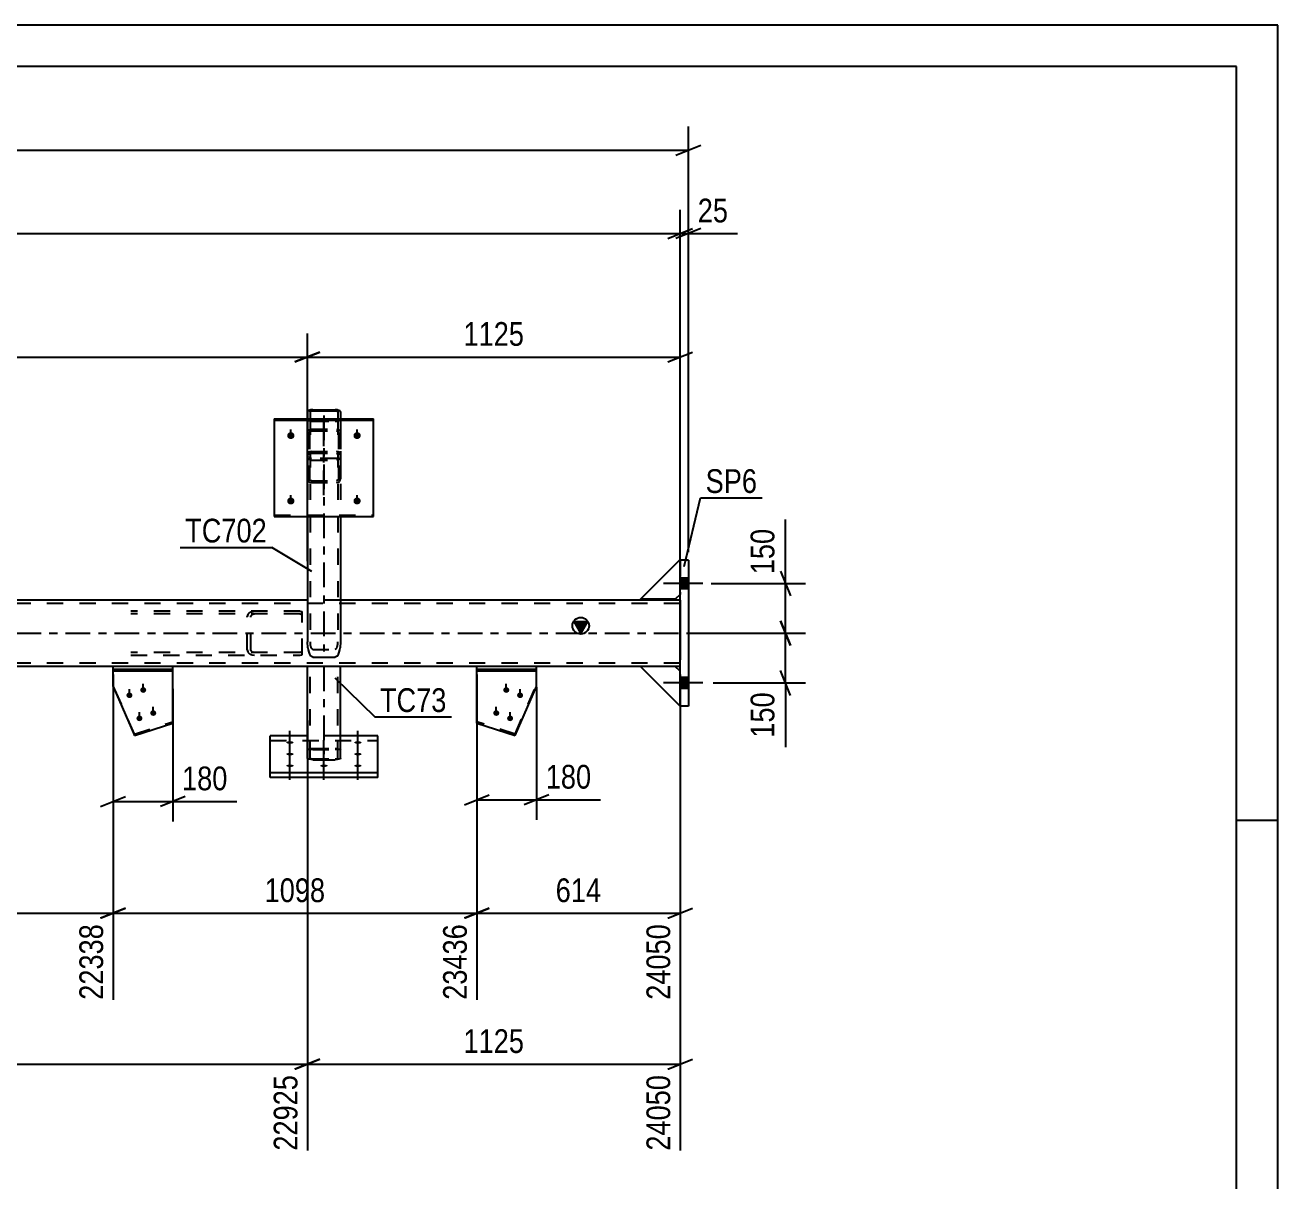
# Model space of a CAD drawing. Header units: millimetres. Extents: x -174 to 1015, y -641 to 200.
# Drawn here: x 864.1 to 1015.4, y 60.6 to 200.1 of the extents above; entities that cross this region are included whole.
import ezdxf

# ---------------------------------------------------------------- set-up
doc = ezdxf.new("R2010")
doc.units = ezdxf.units.MM
doc.linetypes.add('DXK_LINE_DOT2', pattern=[3.9198, 1.9599, -1.9599])
doc.linetypes.add('DXK_LINE_DOT3', pattern=[5.9187, 2.979, -0.9799, 0.9799, -0.9799])
doc.styles.add('Arial Narrow', font='ARIALN.TTF', dxfattribs={"height": 0.2})

# ---------------------------------------------------------------- blocks, each defined once
blk = doc.blocks.new('Unknown-814735029-1163')
at = {"color": 5, "linetype": 'Continuous'}
for p, q in [((1015.39, 200.12), (-173.61, 200.12)), ((1015.39, -640.88), (1015.39, 200.12)), ((1010.39, 195.12), (-168.61, 195.12)), ((1010.39, -635.88), (1010.39, 195.12)), ((1015.39, 104.12), (1010.39, 104.12))]:
    blk.add_line(p, q, dxfattribs=at)
blk = doc.blocks.new('Bolt-814735029-3104 - 3067')
at = {"linetype": 'Continuous'}
for points in [[(943.22, 133.37), (943.22, 132.05), (944.22, 132.05), (944.22, 133.37)], [(943.22, 133.37), (943.22, 132.05), (944.22, 132.05), (944.22, 133.37)], [(943.22, 121.37), (943.22, 120.05), (944.22, 120.05), (944.22, 121.37)], [(943.22, 121.37), (943.22, 120.05), (944.22, 120.05), (944.22, 121.37)]]:
    blk.add_hatch(color=1, dxfattribs=at).paths.add_polyline_path(points)
at = {"color": 1, "linetype": 'Continuous'}
for p, q in [((944.22, 133.37), (943.22, 133.37)), ((944.22, 133.37), (943.22, 133.37)), ((945.98, 132.71), (941.22, 132.71)), ((945.98, 132.71), (941.22, 132.71)), ((944.22, 132.05), (943.22, 132.05)), ((944.22, 132.05), (943.22, 132.05)), ((944.22, 121.37), (943.22, 121.37)), ((944.22, 121.37), (943.22, 121.37)), ((945.98, 120.71), (941.22, 120.71)), ((945.98, 120.71), (941.22, 120.71)), ((944.22, 120.05), (943.22, 120.05)), ((944.22, 120.05), (943.22, 120.05))]:
    blk.add_line(p, q, dxfattribs=at)
blk = doc.blocks.new('Bolt-814735029-3113 - 3067')
at = {"linetype": 'Continuous'}
for points in [[(896.22, 150.97), (896.31, 150.97), (896.4, 150.94), (896.48, 150.9), (896.55, 150.84), (896.6, 150.77), (896.64, 150.69), (896.66, 150.6), (896.66, 150.52), (896.64, 150.43), (896.6, 150.35), (896.55, 150.28), (896.48, 150.23), (896.4, 150.18), (896.31, 150.16), (896.22, 150.15), (896.13, 150.16), (896.04, 150.18), (895.96, 150.23), (895.9, 150.28), (895.84, 150.35), (895.8, 150.43), (895.79, 150.52), (895.79, 150.6), (895.8, 150.69), (895.84, 150.77), (895.9, 150.84), (895.96, 150.9), (896.04, 150.94), (896.13, 150.97)], [(896.22, 143.08), (896.31, 143.07), (896.4, 143.05), (896.48, 143), (896.55, 142.94), (896.6, 142.87), (896.64, 142.8), (896.66, 142.71), (896.66, 142.62), (896.64, 142.54), (896.6, 142.46), (896.55, 142.39), (896.48, 142.33), (896.4, 142.29), (896.31, 142.26), (896.22, 142.25), (896.13, 142.26), (896.04, 142.29), (895.96, 142.33), (895.9, 142.39), (895.84, 142.46), (895.8, 142.54), (895.79, 142.62), (895.79, 142.71), (895.8, 142.8), (895.84, 142.87), (895.9, 142.94), (895.96, 143), (896.04, 143.05), (896.13, 143.07)]]:
    blk.add_hatch(color=1, dxfattribs=at).paths.add_polyline_path(points)
at = {"color": 1, "linetype": 'Continuous'}
for p, q in [((896.22, 150.22), (896.22, 151.29)), ((896.22, 142.33), (896.22, 143.39))]:
    blk.add_line(p, q, dxfattribs=at)
blk = doc.blocks.new('Bolt-814735029-3114 - 3067')
at = {"linetype": 'Continuous'}
for points in [[(896.12, 113.37), (896.03, 113.37), (895.94, 113.38), (895.86, 113.39), (895.8, 113.42), (895.74, 113.44), (895.7, 113.47), (895.68, 113.5), (895.68, 113.53), (895.7, 113.56), (895.74, 113.59), (895.8, 113.62), (895.86, 113.64), (895.94, 113.65), (896.03, 113.66), (896.12, 113.67), (896.21, 113.66), (896.3, 113.65), (896.38, 113.64), (896.45, 113.62), (896.5, 113.59), (896.54, 113.56), (896.56, 113.53), (896.56, 113.5), (896.54, 113.47), (896.5, 113.44), (896.45, 113.42), (896.38, 113.39), (896.3, 113.38), (896.21, 113.37)], [(904.32, 113.37), (904.23, 113.37), (904.14, 113.38), (904.06, 113.39), (904, 113.42), (903.94, 113.44), (903.9, 113.47), (903.88, 113.5), (903.88, 113.53), (903.9, 113.56), (903.94, 113.59), (904, 113.62), (904.06, 113.64), (904.14, 113.65), (904.23, 113.66), (904.32, 113.67), (904.41, 113.66), (904.5, 113.65), (904.58, 113.64), (904.65, 113.62), (904.7, 113.59), (904.74, 113.56), (904.76, 113.53), (904.76, 113.5), (904.74, 113.47), (904.7, 113.44), (904.65, 113.42), (904.58, 113.39), (904.5, 113.38), (904.41, 113.37)], [(896.12, 111.96), (896.03, 111.97), (895.94, 111.98), (895.86, 111.99), (895.8, 112.01), (895.74, 112.04), (895.7, 112.07), (895.68, 112.1), (895.68, 112.13), (895.7, 112.16), (895.74, 112.19), (895.8, 112.21), (895.86, 112.24), (895.94, 112.25), (896.03, 112.26), (896.12, 112.26), (896.21, 112.26), (896.3, 112.25), (896.38, 112.24), (896.45, 112.21), (896.5, 112.19), (896.54, 112.16), (896.56, 112.13), (896.56, 112.1), (896.54, 112.07), (896.5, 112.04), (896.45, 112.01), (896.38, 111.99), (896.3, 111.98), (896.21, 111.97)], [(904.32, 111.96), (904.23, 111.97), (904.14, 111.98), (904.06, 111.99), (904, 112.01), (903.94, 112.04), (903.9, 112.07), (903.88, 112.1), (903.88, 112.13), (903.9, 112.16), (903.94, 112.19), (904, 112.21), (904.06, 112.24), (904.14, 112.25), (904.23, 112.26), (904.32, 112.26), (904.41, 112.26), (904.5, 112.25), (904.58, 112.24), (904.65, 112.21), (904.7, 112.19), (904.74, 112.16), (904.76, 112.13), (904.76, 112.1), (904.74, 112.07), (904.7, 112.04), (904.65, 112.01), (904.58, 111.99), (904.5, 111.98), (904.41, 111.97)], [(896.12, 110.56), (896.03, 110.56), (895.94, 110.57), (895.86, 110.59), (895.8, 110.61), (895.74, 110.64), (895.7, 110.66), (895.68, 110.7), (895.68, 110.73), (895.7, 110.76), (895.74, 110.79), (895.8, 110.81), (895.86, 110.83), (895.94, 110.85), (896.03, 110.86), (896.12, 110.86), (896.21, 110.86), (896.3, 110.85), (896.38, 110.83), (896.45, 110.81), (896.5, 110.79), (896.54, 110.76), (896.56, 110.73), (896.56, 110.7), (896.54, 110.66), (896.5, 110.64), (896.45, 110.61), (896.38, 110.59), (896.3, 110.57), (896.21, 110.56)], [(900.22, 110.56), (900.13, 110.56), (900.04, 110.57), (899.96, 110.59), (899.9, 110.61), (899.84, 110.64), (899.8, 110.66), (899.78, 110.7), (899.78, 110.73), (899.8, 110.76), (899.84, 110.79), (899.9, 110.81), (899.96, 110.83), (900.04, 110.85), (900.13, 110.86), (900.22, 110.86), (900.31, 110.86), (900.4, 110.85), (900.48, 110.83), (900.55, 110.81), (900.6, 110.79), (900.64, 110.76), (900.66, 110.73), (900.66, 110.7), (900.64, 110.66), (900.6, 110.64), (900.55, 110.61), (900.48, 110.59), (900.4, 110.57), (900.31, 110.56)], [(904.32, 110.56), (904.23, 110.56), (904.14, 110.57), (904.06, 110.59), (904, 110.61), (903.94, 110.64), (903.9, 110.66), (903.88, 110.7), (903.88, 110.73), (903.9, 110.76), (903.94, 110.79), (904, 110.81), (904.06, 110.83), (904.14, 110.85), (904.23, 110.86), (904.32, 110.86), (904.41, 110.86), (904.5, 110.85), (904.58, 110.83), (904.65, 110.81), (904.7, 110.79), (904.74, 110.76), (904.76, 110.73), (904.76, 110.7), (904.74, 110.66), (904.7, 110.64), (904.65, 110.61), (904.58, 110.59), (904.5, 110.57), (904.41, 110.56)]]:
    blk.add_hatch(color=1, dxfattribs=at).paths.add_polyline_path(points)
at = {"color": 1, "linetype": 'Continuous'}
for p, q in [((896.12, 111.82), (896.12, 114.94)), ((896.12, 110.42), (896.12, 113.54)), ((904.32, 111.82), (904.32, 114.94)), ((904.32, 110.42), (904.32, 113.54)), ((896.12, 109.02), (896.12, 112.14)), ((900.22, 109.02), (900.22, 112.14)), ((904.32, 109.02), (904.32, 112.14))]:
    blk.add_line(p, q, dxfattribs=at)
at = {"color": 1, "linetype": 'DXK_LINE_DOT2'}
blk.add_line((900.22, 111.82), (900.22, 114.94), dxfattribs=at)
blk = doc.blocks.new('Part-814735029-3185 - 3067')
at = {"color": 7, "linetype": 'DXK_LINE_DOT2'}
for p, q in [((897.33, 129.35), (876.9, 129.35)), ((897.33, 129.03), (876.9, 129.03)), ((891.02, 128.95), (890.96, 128.71)), ((890.96, 124.71), (890.96, 128.71)), ((891.4, 128.71), (891.43, 128.83)), ((891.4, 124.71), (891.4, 128.71)), ((891.83, 129.35), (891.5, 129.3)), ((891.67, 129), (891.83, 129.03)), ((897.33, 129.35), (897.58, 129.31)), ((897.33, 129.03), (897.49, 129)), ((897.49, 129), (897.58, 128.96)), ((897.58, 124.1), (897.58, 129.31)), ((897.33, 124.39), (876.9, 124.39)), ((876.9, 124.07), (897.33, 124.07)), ((890.96, 124.71), (891.02, 124.46)), ((891.43, 124.58), (891.4, 124.71)), ((891.5, 124.11), (891.83, 124.07)), ((891.83, 124.39), (891.67, 124.41)), ((897.49, 124.41), (897.33, 124.39)), ((897.33, 124.07), (897.58, 124.1)), ((897.58, 124.45), (897.49, 124.41))]:
    blk.add_line(p, q, dxfattribs=at)
for centre, radius, start, end in [((891.7, 128.52), 0.802, 104.5547, 147.5896), ((891.77, 128.61), 0.401, 104.5547, 147.5896), ((891.7, 124.89), 0.802, 212.4104, 255.4453), ((891.77, 124.8), 0.401, 212.4104, 255.4453)]:
    blk.add_arc(centre, radius, start, end, dxfattribs=at)
blk = doc.blocks.new('Part-814735029-3214 - 3067')
at = {"color": 2, "linetype": 'Continuous'}
for p, q in [((898.22, 114.34), (893.72, 114.34)), ((893.72, 109.29), (893.72, 114.34)), ((906.72, 114.34), (902.22, 114.34)), ((906.72, 109.29), (906.72, 114.34)), ((893.72, 109.89), (906.72, 109.89)), ((906.72, 109.29), (893.72, 109.29))]:
    blk.add_line(p, q, dxfattribs=at)
at = {"color": 7, "linetype": 'DXK_LINE_DOT2'}
for p, q in [((893.72, 113.74), (906.72, 113.74)), ((902.22, 114.34), (898.22, 114.34))]:
    blk.add_line(p, q, dxfattribs=at)
blk = doc.blocks.new('Part-814735029-3219 - 3067')
at = {"color": 2, "linetype": 'Continuous'}
for p, q in [((898.27, 153.54), (898.22, 153.45)), ((898.22, 153.45), (898.22, 152.6)), ((898.41, 153.61), (898.27, 153.54)), ((898.62, 153.66), (898.41, 153.61)), ((898.54, 153.45), (898.57, 153.5)), ((898.54, 153.45), (898.54, 152.6)), ((898.57, 153.5), (898.64, 153.53)), ((898.86, 153.67), (898.62, 153.66)), ((898.64, 153.53), (898.74, 153.56)), ((898.74, 153.56), (898.86, 153.56)), ((898.86, 153.67), (901.58, 153.67)), ((898.86, 153.56), (901.58, 153.56)), ((901.83, 153.66), (901.58, 153.67)), ((901.58, 153.56), (901.7, 153.56)), ((901.7, 153.56), (901.81, 153.53)), ((901.81, 153.53), (901.88, 153.5)), ((902.03, 153.61), (901.83, 153.66)), ((901.88, 153.5), (901.9, 153.45)), ((901.9, 153.45), (901.9, 152.6)), ((902.17, 153.54), (902.03, 153.61)), ((902.22, 153.45), (902.17, 153.54)), ((902.22, 153.45), (902.22, 152.6)), ((898.22, 140.79), (898.22, 125.68)), ((902.22, 140.79), (902.22, 125.68)), ((898.27, 124.96), (898.22, 125.68)), ((902.22, 125.68), (902.17, 124.96)), ((898.86, 123.8), (898.62, 123.95)), ((898.86, 123.8), (901.58, 123.8)), ((901.83, 123.95), (901.58, 123.8))]:
    blk.add_line(p, q, dxfattribs=at)
at = {"color": 7, "linetype": 'DXK_LINE_DOT3'}
blk.add_line((900.22, 152.99), (900.22, 124.49), dxfattribs=at)
at = {"color": 7, "linetype": 'DXK_LINE_DOT2'}
for p, q in [((898.22, 152.6), (898.22, 140.79)), ((898.22, 152.53), (898.27, 152.44)), ((898.27, 152.44), (898.27, 152.44)), ((898.27, 152.44), (898.41, 152.37)), ((898.41, 152.37), (898.62, 152.32)), ((898.54, 152.6), (898.54, 125.68)), ((898.57, 152.48), (898.54, 152.53)), ((898.64, 152.45), (898.57, 152.48)), ((898.62, 152.32), (898.86, 152.31)), ((898.64, 152.45), (898.67, 152.44)), ((898.67, 152.44), (898.74, 152.42)), ((898.74, 152.42), (898.86, 152.42)), ((898.86, 152.42), (901.58, 152.42)), ((898.86, 152.31), (901.58, 152.31)), ((901.7, 152.42), (901.58, 152.42)), ((901.58, 152.31), (901.83, 152.32)), ((901.81, 152.45), (901.7, 152.42)), ((901.88, 152.48), (901.81, 152.45)), ((901.83, 152.32), (902.03, 152.37)), ((901.9, 152.53), (901.88, 152.48)), ((901.9, 152.6), (901.9, 125.68)), ((902.03, 152.37), (902.17, 152.44)), ((902.17, 152.44), (902.22, 152.53)), ((902.22, 152.6), (902.22, 140.79)), ((902.22, 130.71), (898.22, 130.71)), ((898.54, 125.68), (898.57, 125.32)), ((901.88, 125.32), (901.9, 125.68)), ((898.74, 124.81), (898.86, 124.74)), ((898.86, 124.74), (901.58, 124.74)), ((901.58, 124.74), (901.7, 124.81))]:
    blk.add_line(p, q, dxfattribs=at)
at = {"color": 2, "linetype": 'Continuous'}
for centre, start, end in [((900.44, 125.14), 184.6423, 213.0915), ((900, 125.14), 326.9085, 355.3577)]:
    blk.add_arc(centre, 2.18, start, end, dxfattribs=at)
at = {"color": 7, "linetype": 'DXK_LINE_DOT2'}
for centre, start, end in [((899.65, 125.41), 184.6423, 213.0915), ((900.79, 125.41), 326.9085, 355.3577)]:
    blk.add_arc(centre, 1.09, start, end, dxfattribs=at)
blk = doc.blocks.new('Bolt-814735029-3364 - 3067')
at = {"linetype": 'Continuous'}
for points in [[(922.23, 120.19), (922.31, 120.18), (922.38, 120.16), (922.44, 120.13), (922.5, 120.08), (922.55, 120.02), (922.58, 119.96), (922.59, 119.89), (922.59, 119.82), (922.58, 119.75), (922.55, 119.68), (922.5, 119.63), (922.44, 119.58), (922.38, 119.54), (922.31, 119.52), (922.23, 119.51), (922.16, 119.52), (922.09, 119.54), (922.02, 119.58), (921.97, 119.63), (921.92, 119.68), (921.89, 119.75), (921.88, 119.82), (921.88, 119.89), (921.89, 119.96), (921.92, 120.02), (921.97, 120.08), (922.02, 120.13), (922.09, 120.16), (922.16, 120.18)], [(923.9, 119.55), (923.98, 119.55), (924.05, 119.52), (924.11, 119.49), (924.17, 119.44), (924.21, 119.38), (924.24, 119.32), (924.26, 119.25), (924.26, 119.18), (924.24, 119.11), (924.21, 119.05), (924.17, 118.99), (924.11, 118.94), (924.05, 118.91), (923.98, 118.88), (923.9, 118.88), (923.83, 118.88), (923.75, 118.91), (923.69, 118.94), (923.63, 118.99), (923.59, 119.05), (923.56, 119.11), (923.54, 119.18), (923.54, 119.25), (923.56, 119.32), (923.59, 119.38), (923.63, 119.44), (923.69, 119.49), (923.75, 119.52), (923.83, 119.55)], [(921.03, 117.41), (921.1, 117.4), (921.17, 117.38), (921.24, 117.34), (921.29, 117.29), (921.34, 117.24), (921.37, 117.17), (921.38, 117.1), (921.38, 117.03), (921.37, 116.96), (921.34, 116.9), (921.29, 116.84), (921.24, 116.79), (921.17, 116.76), (921.1, 116.74), (921.03, 116.73), (920.95, 116.74), (920.88, 116.76), (920.81, 116.79), (920.76, 116.84), (920.71, 116.9), (920.68, 116.96), (920.67, 117.03), (920.67, 117.1), (920.68, 117.17), (920.71, 117.24), (920.76, 117.29), (920.81, 117.34), (920.88, 117.38), (920.95, 117.4)], [(922.69, 116.77), (922.77, 116.76), (922.84, 116.74), (922.9, 116.7), (922.96, 116.66), (923.01, 116.6), (923.04, 116.53), (923.05, 116.47), (923.05, 116.39), (923.04, 116.33), (923.01, 116.26), (922.96, 116.2), (922.9, 116.16), (922.84, 116.12), (922.77, 116.1), (922.69, 116.09), (922.62, 116.1), (922.55, 116.12), (922.48, 116.16), (922.43, 116.2), (922.38, 116.26), (922.35, 116.33), (922.34, 116.39), (922.34, 116.47), (922.35, 116.53), (922.38, 116.6), (922.43, 116.66), (922.48, 116.7), (922.55, 116.74), (922.62, 116.76)]]:
    blk.add_hatch(color=1, dxfattribs=at).paths.add_polyline_path(points)
at = {"color": 1, "linetype": 'Continuous'}
for p, q in [((922.23, 119.58), (922.23, 120.61)), ((923.9, 118.94), (923.9, 119.97)), ((921.03, 116.79), (921.03, 117.82)), ((922.69, 116.16), (922.69, 117.18))]:
    blk.add_line(p, q, dxfattribs=at)
blk = doc.blocks.new('Part-814735029-3235 - 3067')
at = {"color": 2, "linetype": 'Continuous'}
for p, q in [((898.22, 111.65), (898.22, 122.71)), ((902.16, 122.71), (898.28, 122.71)), ((902.22, 111.65), (902.22, 122.71)), ((898.27, 111.56), (898.22, 111.65)), ((898.41, 111.49), (898.27, 111.56)), ((898.62, 111.45), (898.41, 111.49)), ((898.86, 111.43), (898.62, 111.45)), ((898.86, 111.43), (901.58, 111.43)), ((901.83, 111.45), (901.58, 111.43)), ((902.03, 111.49), (901.83, 111.45)), ((902.17, 111.56), (902.03, 111.49)), ((902.22, 111.65), (902.17, 111.56))]:
    blk.add_line(p, q, dxfattribs=at)
at = {"color": 7, "linetype": 'DXK_LINE_DOT2'}
for p, q in [((898.28, 122.71), (898.22, 122.71)), ((898.27, 122.71), (898.28, 122.71)), ((898.54, 111.65), (898.54, 122.71)), ((901.88, 122.71), (901.9, 122.71)), ((901.9, 111.65), (901.9, 122.71)), ((902.17, 122.71), (902.16, 122.71)), ((902.17, 122.71), (902.16, 122.71)), ((902.22, 122.71), (902.17, 122.71)), ((898.22, 112.58), (898.27, 112.66)), ((898.27, 112.66), (898.41, 112.73)), ((898.41, 112.73), (898.62, 112.78)), ((898.57, 112.62), (898.54, 112.58)), ((898.64, 112.66), (898.57, 112.62)), ((898.62, 112.78), (898.86, 112.8)), ((898.74, 112.68), (898.64, 112.66)), ((898.86, 112.69), (898.74, 112.68)), ((898.86, 112.8), (901.58, 112.8)), ((898.86, 112.69), (901.58, 112.69)), ((901.58, 112.8), (901.83, 112.78)), ((901.7, 112.68), (901.58, 112.69)), ((901.81, 112.66), (901.7, 112.68)), ((901.81, 112.66), (901.83, 112.65)), ((901.83, 112.78), (902.03, 112.73)), ((901.83, 112.65), (901.88, 112.62)), ((901.9, 112.58), (901.88, 112.62)), ((902.03, 112.73), (902.17, 112.66)), ((902.17, 112.66), (902.22, 112.58)), ((898.54, 111.65), (898.57, 111.61)), ((898.57, 111.61), (898.64, 111.57)), ((898.64, 111.57), (898.74, 111.55)), ((898.74, 111.55), (898.86, 111.54)), ((898.86, 111.54), (901.58, 111.54)), ((901.58, 111.54), (901.7, 111.55)), ((901.7, 111.55), (901.81, 111.57)), ((901.81, 111.57), (901.88, 111.61)), ((901.88, 111.61), (901.9, 111.65))]:
    blk.add_line(p, q, dxfattribs=at)
at = {"color": 7, "linetype": 'DXK_LINE_DOT3'}
blk.add_line((900.22, 122.71), (900.22, 112.11), dxfattribs=at)
blk = doc.blocks.new('Part-814735029-3362 - 3067')
at = {"color": 7, "linetype": 'DXK_LINE_DOT2'}
for p, q in [((918.67, 122.31), (918.67, 122.33)), ((918.67, 122.33), (925.88, 122.33)), ((918.67, 122.31), (918.67, 122.33)), ((925.88, 122.31), (925.88, 122.33)), ((925.88, 122.31), (925.88, 122.33)), ((923.31, 114.53), (925.88, 120.45)), ((923.31, 114.53), (918.67, 116.02)), ((923.31, 114.37), (923.31, 114.53))]:
    blk.add_line(p, q, dxfattribs=at)
at = {"color": 2, "linetype": 'Continuous'}
for p, q in [((918.67, 115.86), (918.67, 122.31)), ((918.67, 122.16), (925.88, 122.16)), ((925.88, 120.29), (925.88, 122.31)), ((923.31, 114.37), (925.88, 120.29)), ((918.67, 115.86), (923.31, 114.37))]:
    blk.add_line(p, q, dxfattribs=at)
blk = doc.blocks.new('Part-814735029-3360 - 3067')
at = {"color": 7, "linetype": 'DXK_LINE_DOT2'}
for p, q in [((874.76, 122.31), (874.76, 122.33)), ((874.76, 122.33), (881.97, 122.33)), ((874.76, 122.31), (874.76, 122.33)), ((881.97, 122.31), (881.97, 122.33)), ((881.97, 122.31), (881.97, 122.33)), ((877.33, 114.53), (874.76, 120.45)), ((877.33, 114.53), (881.97, 116.02)), ((877.33, 114.37), (877.33, 114.53))]:
    blk.add_line(p, q, dxfattribs=at)
at = {"color": 2, "linetype": 'Continuous'}
for p, q in [((874.76, 120.28), (874.76, 122.31)), ((874.76, 122.16), (881.97, 122.16)), ((881.97, 115.86), (881.97, 122.31)), ((874.76, 120.28), (877.33, 114.37)), ((877.33, 114.37), (881.97, 115.86))]:
    blk.add_line(p, q, dxfattribs=at)
blk = doc.blocks.new('Bolt-814735029-3370 - 3067')
at = {"linetype": 'Continuous'}
for points in [[(904.22, 150.97), (904.31, 150.97), (904.4, 150.94), (904.48, 150.9), (904.55, 150.84), (904.6, 150.77), (904.64, 150.69), (904.66, 150.6), (904.66, 150.52), (904.64, 150.43), (904.6, 150.35), (904.55, 150.28), (904.48, 150.23), (904.4, 150.18), (904.31, 150.16), (904.22, 150.15), (904.13, 150.16), (904.04, 150.18), (903.96, 150.23), (903.9, 150.28), (903.84, 150.35), (903.8, 150.43), (903.79, 150.52), (903.79, 150.6), (903.8, 150.69), (903.84, 150.77), (903.9, 150.84), (903.96, 150.9), (904.04, 150.94), (904.13, 150.97)], [(904.22, 143.08), (904.31, 143.07), (904.4, 143.05), (904.48, 143), (904.55, 142.94), (904.6, 142.87), (904.64, 142.8), (904.66, 142.71), (904.66, 142.62), (904.64, 142.54), (904.6, 142.46), (904.55, 142.39), (904.48, 142.33), (904.4, 142.29), (904.31, 142.26), (904.22, 142.25), (904.13, 142.26), (904.04, 142.29), (903.96, 142.33), (903.9, 142.39), (903.84, 142.46), (903.8, 142.54), (903.79, 142.62), (903.79, 142.71), (903.8, 142.8), (903.84, 142.87), (903.9, 142.94), (903.96, 143), (904.04, 143.05), (904.13, 143.07)]]:
    blk.add_hatch(color=1, dxfattribs=at).paths.add_polyline_path(points)
at = {"color": 1, "linetype": 'Continuous'}
for p, q in [((904.22, 150.22), (904.22, 151.29)), ((904.22, 142.33), (904.22, 143.39))]:
    blk.add_line(p, q, dxfattribs=at)
blk = doc.blocks.new('Part-814735029-3269 - 3067')
at = {"color": 2, "linetype": 'Continuous'}
for p, q in [((881.97, 122.71), (874.76, 122.71)), ((874.76, 122.31), (874.76, 122.71)), ((881.97, 122.31), (881.97, 122.71)), ((881.97, 122.31), (874.76, 122.31))]:
    blk.add_line(p, q, dxfattribs=at)
blk = doc.blocks.new('Part-814735029-3293 - 3067')
at = {"color": 2, "linetype": 'Continuous'}
for p, q in [((943.22, 117.91), (943.22, 135.51)), ((944.22, 135.51), (943.22, 135.51)), ((944.22, 135.51), (944.22, 117.91)), ((944.22, 117.91), (943.22, 117.91))]:
    blk.add_line(p, q, dxfattribs=at)
blk = doc.blocks.new('Part-814735029-3296 - 3067')
at = {"color": 2, "linetype": 'Continuous'}
for p, q in [((942.62, 122.71), (938.42, 122.71)), ((938.42, 122.71), (943.22, 117.91)), ((943.22, 122.11), (942.62, 122.71))]:
    blk.add_line(p, q, dxfattribs=at)
at = {"color": 7, "linetype": 'DXK_LINE_DOT2'}
blk.add_line((943.22, 117.91), (943.22, 122.11), dxfattribs=at)
blk = doc.blocks.new('Part-814735029-3299 - 3067')
at = {"color": 7, "linetype": 'DXK_LINE_DOT2'}
for p, q in [((942.62, 122.71), (938.42, 122.71)), ((938.42, 122.71), (943.22, 117.91)), ((943.22, 122.11), (942.62, 122.71)), ((943.22, 117.91), (943.22, 122.11))]:
    blk.add_line(p, q, dxfattribs=at)
blk = doc.blocks.new('Part-814735029-3309 - 3067')
at = {"linetype": 'Continuous'}
blk.add_hatch(color=2, dxfattribs=at).paths.add_polyline_path([(931.22, 126.71), (930.42, 128.11), (932.02, 128.11)])
at = {"color": 7, "linetype": 'DXK_LINE_DOT2'}
for p, q in [((943.22, 130.31), (-18.78, 130.31)), ((902.22, 130.71), (898.22, 130.71)), ((943.22, 130.71), (943.22, 129.91)), ((943.22, 130.71), (943.22, 130.47)), ((943.22, 123.11), (-18.78, 123.11)), ((881.97, 122.71), (874.76, 122.71)), ((902.16, 122.71), (898.28, 122.71)), ((925.88, 122.71), (918.67, 122.71)), ((942.62, 122.71), (938.42, 122.71)), ((943.22, 122.71), (943.22, 123.51))]:
    blk.add_line(p, q, dxfattribs=at)
at = {"color": 2, "linetype": 'Continuous'}
for p, q in [((898.22, 130.71), (662.22, 130.71)), ((943.22, 130.71), (902.22, 130.71)), ((943.22, 129.91), (943.22, 123.51)), ((931.22, 126.71), (930.42, 128.11)), ((930.42, 128.11), (932.02, 128.11)), ((932.02, 128.11), (931.22, 126.71)), ((874.76, 122.71), (696.33, 122.71)), ((898.28, 122.71), (881.97, 122.71)), ((918.67, 122.71), (902.16, 122.71)), ((938.42, 122.71), (925.88, 122.71)), ((943.22, 122.71), (942.62, 122.71))]:
    blk.add_line(p, q, dxfattribs=at)
at = {"color": 7, "linetype": 'DXK_LINE_DOT3'}
blk.add_line((-18.78, 126.71), (943.22, 126.71), dxfattribs=at)
at = {"color": 2, "linetype": 'Continuous'}
blk.add_circle((931.22, 127.61), 1, dxfattribs=at)
blk = doc.blocks.new('Part-814735029-3312 - 3067')
at = {"color": 7, "linetype": 'DXK_LINE_DOT2'}
for p, q in [((938.42, 130.8), (943.22, 135.6)), ((943.22, 135.6), (943.22, 131.4)), ((942.62, 130.8), (938.42, 130.8)), ((943.22, 131.4), (942.62, 130.8))]:
    blk.add_line(p, q, dxfattribs=at)
blk = doc.blocks.new('Part-814735029-3315 - 3067')
at = {"color": 2, "linetype": 'Continuous'}
for p, q in [((938.42, 130.8), (943.22, 135.6)), ((943.22, 135.6), (943.22, 135.51)), ((942.62, 130.8), (938.42, 130.8)), ((943.22, 131.4), (942.62, 130.8))]:
    blk.add_line(p, q, dxfattribs=at)
at = {"color": 7, "linetype": 'DXK_LINE_DOT2'}
blk.add_line((943.22, 135.51), (943.22, 131.4), dxfattribs=at)
blk = doc.blocks.new('Part-814735029-3318 - 3067')
at = {"color": 7, "linetype": 'DXK_LINE_DOT2'}
for p, q in [((938.42, 130.8), (943.22, 135.6)), ((943.22, 135.6), (943.22, 131.4)), ((942.62, 130.8), (938.42, 130.8)), ((943.22, 131.4), (942.62, 130.8))]:
    blk.add_line(p, q, dxfattribs=at)
blk = doc.blocks.new('Part-814735029-3321 - 3067')
at = {"color": 7, "linetype": 'DXK_LINE_DOT2'}
for p, q in [((942.62, 122.71), (938.42, 122.71)), ((938.42, 122.71), (943.22, 117.91)), ((943.22, 122.11), (942.62, 122.71)), ((943.22, 117.91), (943.22, 122.11))]:
    blk.add_line(p, q, dxfattribs=at)
blk = doc.blocks.new('Bolt-814735029-3361 - 3067')
at = {"linetype": 'Continuous'}
for points in [[(876.74, 119.55), (876.81, 119.55), (876.88, 119.52), (876.95, 119.49), (877, 119.44), (877.05, 119.38), (877.08, 119.32), (877.1, 119.25), (877.1, 119.18), (877.08, 119.11), (877.05, 119.05), (877, 118.99), (876.95, 118.94), (876.88, 118.91), (876.81, 118.88), (876.74, 118.88), (876.66, 118.88), (876.59, 118.91), (876.53, 118.94), (876.47, 118.99), (876.43, 119.05), (876.39, 119.11), (876.38, 119.18), (876.38, 119.25), (876.39, 119.32), (876.43, 119.38), (876.47, 119.44), (876.53, 119.49), (876.59, 119.52), (876.66, 119.55)], [(878.4, 120.19), (878.48, 120.18), (878.55, 120.16), (878.62, 120.13), (878.67, 120.08), (878.72, 120.02), (878.75, 119.96), (878.76, 119.89), (878.76, 119.82), (878.75, 119.75), (878.72, 119.68), (878.67, 119.63), (878.62, 119.58), (878.55, 119.54), (878.48, 119.52), (878.4, 119.51), (878.33, 119.52), (878.26, 119.54), (878.19, 119.58), (878.14, 119.63), (878.09, 119.68), (878.06, 119.75), (878.05, 119.82), (878.05, 119.89), (878.06, 119.96), (878.09, 120.02), (878.14, 120.08), (878.19, 120.13), (878.26, 120.16), (878.33, 120.18)], [(877.94, 116.77), (878.02, 116.76), (878.09, 116.74), (878.16, 116.7), (878.21, 116.66), (878.26, 116.6), (878.29, 116.53), (878.3, 116.46), (878.3, 116.39), (878.29, 116.33), (878.26, 116.26), (878.21, 116.2), (878.16, 116.16), (878.09, 116.12), (878.02, 116.1), (877.94, 116.09), (877.87, 116.1), (877.8, 116.12), (877.73, 116.16), (877.68, 116.2), (877.63, 116.26), (877.6, 116.33), (877.59, 116.39), (877.59, 116.46), (877.6, 116.53), (877.63, 116.6), (877.68, 116.66), (877.73, 116.7), (877.8, 116.74), (877.87, 116.76)], [(879.61, 117.41), (879.69, 117.4), (879.76, 117.38), (879.82, 117.34), (879.88, 117.29), (879.92, 117.24), (879.95, 117.17), (879.97, 117.1), (879.97, 117.03), (879.95, 116.96), (879.92, 116.9), (879.88, 116.84), (879.82, 116.79), (879.76, 116.76), (879.69, 116.74), (879.61, 116.73), (879.54, 116.74), (879.46, 116.76), (879.4, 116.79), (879.34, 116.84), (879.3, 116.9), (879.27, 116.96), (879.25, 117.03), (879.25, 117.1), (879.27, 117.17), (879.3, 117.24), (879.34, 117.29), (879.4, 117.34), (879.46, 117.38), (879.54, 117.4)]]:
    blk.add_hatch(color=1, dxfattribs=at).paths.add_polyline_path(points)
at = {"color": 1, "linetype": 'Continuous'}
for p, q in [((876.74, 118.94), (876.74, 119.97)), ((878.4, 119.58), (878.4, 120.6)), ((877.94, 116.16), (877.94, 117.18)), ((879.61, 116.79), (879.61, 117.82))]:
    blk.add_line(p, q, dxfattribs=at)
blk = doc.blocks.new('Part-814735029-3363 - 3067')
at = {"color": 2, "linetype": 'Continuous'}
for p, q in [((925.88, 122.71), (918.67, 122.71)), ((918.67, 122.31), (918.67, 122.71)), ((925.88, 122.31), (925.88, 122.71)), ((925.88, 122.31), (918.67, 122.31))]:
    blk.add_line(p, q, dxfattribs=at)
blk = doc.blocks.new('Part-814735029-3365 - 3067')
at = {"color": 2, "linetype": 'Continuous'}
for p, q in [((894.22, 152.6), (894.22, 140.79)), ((894.22, 152.6), (906.22, 152.6)), ((894.22, 152.44), (906.22, 152.44)), ((906.22, 140.79), (906.22, 152.6)), ((894.22, 140.79), (906.22, 140.79))]:
    blk.add_line(p, q, dxfattribs=at)
at = {"color": 7, "linetype": 'DXK_LINE_DOT2'}
blk.add_line((894.22, 140.95), (906.22, 140.95), dxfattribs=at)
blk = doc.blocks.new('Part-814735029-8380 - 3067')
at = {"color": 7, "linetype": 'DXK_LINE_DOT3'}
blk.add_line((900.22, 143.36), (900.22, 152.88), dxfattribs=at)
at = {"color": 7, "linetype": 'DXK_LINE_DOT2'}
for p, q in [((898.36, 151.21), (898.52, 151.31)), ((898.52, 151.31), (898.7, 151.34)), ((898.7, 151.34), (901.74, 151.34)), ((901.74, 151.34), (901.93, 151.31)), ((901.93, 151.31), (902.08, 151.21)), ((898.22, 150.89), (898.26, 151.06)), ((898.22, 150.89), (898.22, 145.35)), ((898.26, 151.06), (898.36, 151.21)), ((898.48, 150.98), (898.46, 150.89)), ((898.46, 150.89), (898.46, 145.35)), ((898.53, 151.05), (898.48, 150.98)), ((898.61, 151.1), (898.53, 151.05)), ((898.7, 151.12), (898.61, 151.1)), ((898.7, 151.12), (901.74, 151.12)), ((901.83, 151.1), (901.74, 151.12)), ((901.91, 151.05), (901.83, 151.1)), ((901.96, 150.98), (901.91, 151.05)), ((901.98, 150.89), (901.96, 150.98)), ((901.98, 150.89), (901.98, 145.35)), ((902.08, 151.21), (902.19, 151.06)), ((902.19, 151.06), (902.22, 150.89)), ((902.22, 150.89), (902.22, 145.35)), ((898.26, 148.38), (898.22, 148.21)), ((898.36, 148.52), (898.26, 148.38)), ((898.52, 148.62), (898.36, 148.52)), ((898.46, 148.21), (898.48, 148.29)), ((898.48, 148.29), (898.53, 148.36)), ((898.7, 148.66), (898.52, 148.62)), ((898.53, 148.36), (898.61, 148.41)), ((898.61, 148.41), (898.7, 148.43)), ((898.7, 148.66), (901.74, 148.66)), ((898.7, 148.43), (901.74, 148.43)), ((901.93, 148.62), (901.74, 148.66)), ((901.74, 148.43), (901.83, 148.41)), ((901.83, 148.41), (901.91, 148.36)), ((901.91, 148.36), (901.96, 148.29)), ((902.08, 148.52), (901.93, 148.62)), ((901.96, 148.29), (901.98, 148.21)), ((902.19, 148.38), (902.08, 148.52)), ((902.22, 148.21), (902.19, 148.38)), ((898.26, 147.86), (898.22, 148.03)), ((898.36, 147.71), (898.26, 147.86)), ((898.52, 147.62), (898.36, 147.71)), ((898.46, 148.03), (898.48, 147.95)), ((898.48, 147.95), (898.53, 147.87)), ((898.7, 147.58), (898.52, 147.62)), ((898.53, 147.87), (898.61, 147.83)), ((898.61, 147.83), (898.7, 147.81)), ((901.74, 147.81), (898.7, 147.81)), ((898.7, 147.58), (901.74, 147.58)), ((901.74, 147.81), (901.83, 147.83)), ((901.93, 147.62), (901.74, 147.58)), ((901.83, 147.83), (901.91, 147.87)), ((901.91, 147.87), (901.96, 147.95)), ((902.08, 147.71), (901.93, 147.62)), ((901.96, 147.95), (901.98, 148.03)), ((902.19, 147.86), (902.08, 147.71)), ((902.22, 148.03), (902.19, 147.86)), ((898.22, 145.35), (898.26, 145.18)), ((898.48, 145.26), (898.46, 145.35)), ((898.53, 145.19), (898.48, 145.26)), ((901.96, 145.26), (901.91, 145.19)), ((901.98, 145.35), (901.96, 145.26)), ((902.19, 145.18), (902.22, 145.35)), ((898.26, 145.18), (898.36, 145.03)), ((898.36, 145.03), (898.52, 144.93)), ((898.52, 144.93), (898.7, 144.9)), ((898.61, 145.14), (898.53, 145.19)), ((898.7, 145.12), (898.61, 145.14)), ((898.7, 145.12), (901.74, 145.12)), ((898.7, 144.9), (901.74, 144.9)), ((901.83, 145.14), (901.74, 145.12)), ((901.74, 144.9), (901.93, 144.93)), ((901.91, 145.19), (901.83, 145.14)), ((901.93, 144.93), (902.08, 145.03)), ((902.08, 145.03), (902.19, 145.18))]:
    blk.add_line(p, q, dxfattribs=at)
blk = doc.blocks.new('StraightDimension-814735029-20682 - 3067')
at = {"color": 7, "linetype": 'Continuous'}
for p, q in [((918.67, 121.71), (918.67, 82.46)), ((943.22, 121.71), (943.22, 82.46)), ((920.17, 93.5), (917.17, 92.3)), ((918.67, 92.9), (943.22, 92.9)), ((941.72, 92.3), (944.72, 93.5))]:
    blk.add_line(p, q, dxfattribs=at)
at = {"color": 0}
blk.add_wipeout([(934.29, 93.65), (934.29, 97.85), (927.6, 97.85), (927.6, 93.65)], dxfattribs=at)
at = {"color": 0, "linetype": 'Continuous'}
blk.add_wipeout([(942.62, 92.2), (938.42, 92.2), (938.42, 81.86), (942.62, 81.86)], dxfattribs=at)
at = {"color": 3, "style": 'Arial Narrow'}
blk.add_text('614', height=2.863, dxfattribs=at).set_placement((928.2, 94.25))
at = {"color": 3, "linetype": 'Continuous', "style": 'Arial Narrow'}
blk.add_text('24050', height=2.863, rotation=90.0002, dxfattribs=at).set_placement((942.02, 82.46))
blk = doc.blocks.new('StraightDimension-814735029-3596 - 3067')
at = {"color": 7, "linetype": 'Continuous'}
for p, q in [((944.22, 136.51), (944.22, 187.88)), ((-19.78, 185.03), (944.22, 185.03)), ((942.72, 184.43), (945.72, 185.63))]:
    blk.add_line(p, q, dxfattribs=at)
blk = doc.blocks.new('StraightDimension-814735029-3656 - 3067')
at = {"color": 7, "linetype": 'Continuous'}
for p, q in [((898.22, 135.41), (898.22, 162.9)), ((896.72, 159.45), (899.72, 160.65)), ((658.22, 160.05), (898.22, 160.05))]:
    blk.add_line(p, q, dxfattribs=at)
blk = doc.blocks.new('StraightDimension-814735029-3666 - 3067')
at = {"color": 7, "linetype": 'Continuous'}
for p, q in [((898.22, 135.41), (898.22, 162.9)), ((943.22, 131.8), (943.22, 162.9)), ((899.72, 160.65), (896.72, 159.45)), ((941.72, 159.45), (944.72, 160.65)), ((898.22, 160.05), (943.22, 160.05))]:
    blk.add_line(p, q, dxfattribs=at)
at = {"color": 0}
blk.add_wipeout([(924.98, 160.8), (924.98, 165), (916.47, 165), (916.47, 160.8)], dxfattribs=at)
at = {"color": 3, "style": 'Arial Narrow'}
blk.add_text('1125', height=2.863, dxfattribs=at).set_placement((917.07, 161.4))
blk = doc.blocks.new('StraightDimension-814735029-20683 - 3067')
at = {"color": 7, "linetype": 'Continuous'}
for p, q in [((874.76, 121.71), (874.76, 82.46)), ((918.67, 121.71), (918.67, 82.46)), ((876.26, 93.5), (873.26, 92.3)), ((874.76, 92.9), (918.67, 92.9)), ((917.17, 92.3), (920.17, 93.5))]:
    blk.add_line(p, q, dxfattribs=at)
at = {"color": 0}
blk.add_wipeout([(900.97, 93.65), (900.97, 97.85), (892.46, 97.85), (892.46, 93.65)], dxfattribs=at)
at = {"color": 0, "linetype": 'Continuous'}
blk.add_wipeout([(918.07, 92.2), (913.87, 92.2), (913.87, 81.86), (918.07, 81.86)], dxfattribs=at)
at = {"color": 3, "style": 'Arial Narrow'}
blk.add_text('1098', height=2.863, dxfattribs=at).set_placement((893.06, 94.25))
at = {"color": 3, "linetype": 'Continuous', "style": 'Arial Narrow'}
blk.add_text('23436', height=2.863, rotation=90.0002, dxfattribs=at).set_placement((917.47, 82.46))
blk = doc.blocks.new('StraightDimension-814735029-20684 - 3067')
at = {"color": 7, "linetype": 'Continuous'}
for p, q in [((874.76, 121.71), (874.76, 82.46)), ((689.2, 92.9), (874.76, 92.9)), ((873.26, 92.3), (876.26, 93.5))]:
    blk.add_line(p, q, dxfattribs=at)
at = {"color": 0, "linetype": 'Continuous'}
blk.add_wipeout([(874.16, 92.2), (869.96, 92.2), (869.96, 81.86), (874.16, 81.86)], dxfattribs=at)
at = {"color": 3, "linetype": 'Continuous', "style": 'Arial Narrow'}
blk.add_text('22338', height=2.863, rotation=90.0002, dxfattribs=at).set_placement((873.56, 82.46))
blk = doc.blocks.new('StraightDimension-814735029-21088 - 3067')
at = {"color": 7, "linetype": 'Continuous'}
for p, q in [((874.76, 120.48), (874.76, 104)), ((881.97, 119.99), (881.97, 104)), ((873.26, 105.8), (876.26, 107)), ((874.76, 106.4), (881.97, 106.4)), ((883.47, 107), (880.47, 105.8))]:
    blk.add_line(p, q, dxfattribs=at)
at = {"color": 0}
blk.add_wipeout([(889.18, 107.15), (889.18, 111.35), (882.49, 111.35), (882.49, 107.15)], dxfattribs=at)
at = {"color": 7, "linetype": 'Continuous'}
blk.add_line((881.97, 106.4), (889.7, 106.4), dxfattribs=at)
blk.add_line((881.97, 106.4), (889.7, 106.4), dxfattribs=at)
at = {"color": 3, "style": 'Arial Narrow'}
blk.add_text('180', height=2.863, dxfattribs=at).set_placement((883.09, 107.75))
blk = doc.blocks.new('StraightDimension-814735029-21099 - 3067')
at = {"color": 7, "linetype": 'Continuous'}
for p, q in [((925.88, 120.2), (925.88, 104.2)), ((918.67, 119.02), (918.67, 104.2)), ((917.17, 106), (920.17, 107.2)), ((918.67, 106.6), (925.88, 106.6)), ((927.38, 107.2), (924.38, 106))]:
    blk.add_line(p, q, dxfattribs=at)
at = {"color": 0}
blk.add_wipeout([(933.09, 107.35), (933.09, 111.55), (926.4, 111.55), (926.4, 107.35)], dxfattribs=at)
at = {"color": 7, "linetype": 'Continuous'}
blk.add_line((925.88, 106.6), (933.61, 106.6), dxfattribs=at)
blk.add_line((925.88, 106.6), (933.61, 106.6), dxfattribs=at)
at = {"color": 3, "style": 'Arial Narrow'}
blk.add_text('180', height=2.863, dxfattribs=at).set_placement((927, 107.95))
blk = doc.blocks.new('StraightDimension-814735029-21111 - 3067')
at = {"color": 7, "linetype": 'Continuous'}
for p, q in [((955.35, 134.21), (956.55, 131.21)), ((946.98, 132.71), (958.35, 132.71)), ((955.95, 126.71), (955.95, 132.71)), ((956.55, 125.21), (955.35, 128.21)), ((944.01, 126.71), (958.35, 126.71))]:
    blk.add_line(p, q, dxfattribs=at)
at = {"color": 0}
blk.add_wipeout([(955.2, 139.92), (951, 139.92), (951, 133.23), (955.2, 133.23)], dxfattribs=at)
at = {"color": 7, "linetype": 'Continuous'}
blk.add_line((955.95, 132.71), (955.95, 140.44), dxfattribs=at)
blk.add_line((955.95, 132.71), (955.95, 140.44), dxfattribs=at)
at = {"color": 3, "style": 'Arial Narrow'}
blk.add_text('150', height=2.863, rotation=90.0002, dxfattribs=at).set_placement((954.6, 133.83))
blk = doc.blocks.new('StraightDimension-814735029-21112 - 3067')
at = {"color": 7, "linetype": 'Continuous'}
for p, q in [((955.35, 128.21), (956.55, 125.21)), ((944.01, 126.71), (958.35, 126.71)), ((955.95, 120.71), (955.95, 126.71)), ((956.55, 119.21), (955.35, 122.21)), ((947.22, 120.71), (958.35, 120.71))]:
    blk.add_line(p, q, dxfattribs=at)
at = {"color": 0}
blk.add_wipeout([(955.2, 120.18), (951, 120.18), (951, 113.5), (955.2, 113.5)], dxfattribs=at)
at = {"color": 7, "linetype": 'Continuous'}
blk.add_line((955.95, 120.71), (955.95, 112.97), dxfattribs=at)
blk.add_line((955.95, 120.71), (955.95, 112.97), dxfattribs=at)
at = {"color": 3, "style": 'Arial Narrow'}
blk.add_text('150', height=2.863, rotation=90.0002, dxfattribs=at).set_placement((954.6, 114.1))
blk = doc.blocks.new('StraightDimension-814735029-27044 - 3067')
at = {"color": 7, "linetype": 'Continuous'}
for p, q in [((943.22, 116.91), (943.22, 64.25)), ((898.22, 116.18), (898.22, 64.25)), ((899.72, 75.29), (896.72, 74.09)), ((898.22, 74.69), (943.22, 74.69)), ((941.72, 74.09), (944.72, 75.29))]:
    blk.add_line(p, q, dxfattribs=at)
at = {"color": 0}
blk.add_wipeout([(924.98, 75.44), (924.98, 79.64), (916.47, 79.64), (916.47, 75.44)], dxfattribs=at)
at = {"color": 0, "linetype": 'Continuous'}
blk.add_wipeout([(942.62, 73.99), (938.42, 73.99), (938.42, 63.65), (942.62, 63.65)], dxfattribs=at)
at = {"color": 3, "style": 'Arial Narrow'}
blk.add_text('1125', height=2.863, dxfattribs=at).set_placement((917.07, 76.04))
at = {"color": 3, "linetype": 'Continuous', "style": 'Arial Narrow'}
blk.add_text('24050', height=2.863, rotation=90.0002, dxfattribs=at).set_placement((942.02, 64.25))
blk = doc.blocks.new('StraightDimension-814735029-27045 - 3067')
at = {"color": 7, "linetype": 'Continuous'}
for p, q in [((898.22, 116.18), (898.22, 64.25)), ((658.22, 74.69), (898.22, 74.69)), ((896.72, 74.09), (899.72, 75.29))]:
    blk.add_line(p, q, dxfattribs=at)
at = {"color": 0, "linetype": 'Continuous'}
blk.add_wipeout([(897.62, 73.99), (893.42, 73.99), (893.42, 63.65), (897.62, 63.65)], dxfattribs=at)
at = {"color": 3, "linetype": 'Continuous', "style": 'Arial Narrow'}
blk.add_text('22925', height=2.863, rotation=90.0002, dxfattribs=at).set_placement((897.02, 64.25))
blk = doc.blocks.new('StraightDimension-814735029-27510 - 3067')
at = {"color": 7, "linetype": 'Continuous'}
for p, q in [((943.22, 118.91), (943.22, 177.8)), ((944.22, 136.51), (944.22, 177.8)), ((941.72, 174.35), (944.72, 175.55)), ((945.72, 175.55), (942.72, 174.35)), ((943.22, 174.95), (944.22, 174.95))]:
    blk.add_line(p, q, dxfattribs=at)
at = {"color": 0}
blk.add_wipeout([(949.6, 175.7), (949.6, 179.9), (944.75, 179.9), (944.75, 175.7)], dxfattribs=at)
at = {"color": 7, "linetype": 'Continuous'}
blk.add_line((944.22, 174.95), (950.13, 174.95), dxfattribs=at)
blk.add_line((944.22, 174.95), (950.13, 174.95), dxfattribs=at)
at = {"color": 3, "style": 'Arial Narrow'}
blk.add_text('25', height=2.863, dxfattribs=at).set_placement((945.35, 176.3))
blk = doc.blocks.new('StraightDimension-814735029-27511 - 3067')
at = {"color": 7, "linetype": 'Continuous'}
for p, q in [((943.22, 118.91), (943.22, 177.8)), ((941.72, 174.35), (944.72, 175.55)), ((-18.78, 174.95), (943.22, 174.95))]:
    blk.add_line(p, q, dxfattribs=at)
blk = doc.blocks.new('Mark-814735029-3215 - 3067')
at = {"color": 0}
blk.add_wipeout([(893.33, 137.66), (893.33, 140.66), (883.47, 140.66), (883.47, 137.66)], dxfattribs=at)
blk.add_wipeout([(893.33, 137.66), (893.33, 140.66), (883.47, 140.66), (883.47, 137.66)], dxfattribs=at)
at = {"color": 30, "linetype": 'Continuous'}
for p in [(882.87, 137.06), (898.77, 134.17)]:
    blk.add_line(p, (893.93, 137.06), dxfattribs=at)
at = {"color": 3, "style": 'Arial Narrow'}
blk.add_text('TC702', height=2.863, dxfattribs=at).set_placement((883.47, 137.66))
blk = doc.blocks.new('Mark-814735029-3231 - 3067')
at = {"color": 0}
blk.add_wipeout([(915.02, 117.2), (915.02, 120.2), (906.98, 120.2), (906.98, 117.2)], dxfattribs=at)
blk.add_wipeout([(915.02, 117.2), (915.02, 120.2), (906.98, 120.2), (906.98, 117.2)], dxfattribs=at)
at = {"color": 30, "linetype": 'Continuous'}
for p, q in [((901.54, 121.33), (906.38, 116.6)), ((906.38, 116.6), (915.62, 116.6))]:
    blk.add_line(p, q, dxfattribs=at)
at = {"color": 3, "style": 'Arial Narrow'}
blk.add_text('TC73', height=2.863, dxfattribs=at).set_placement((906.98, 117.2))
blk = doc.blocks.new('Mark-814735029-3289 - 3067')
at = {"color": 0}
blk.add_wipeout([(952.52, 143.64), (952.52, 146.64), (946.3, 146.64), (946.3, 143.64)], dxfattribs=at)
blk.add_wipeout([(952.52, 143.64), (952.52, 146.64), (946.3, 146.64), (946.3, 143.64)], dxfattribs=at)
at = {"color": 30, "linetype": 'Continuous'}
for p, q in [((943.72, 134.75), (945.7, 143.04)), ((945.7, 143.04), (953.12, 143.04))]:
    blk.add_line(p, q, dxfattribs=at)
at = {"color": 3, "style": 'Arial Narrow'}
blk.add_text('SP6', height=2.863, dxfattribs=at).set_placement((946.3, 143.64))

msp = doc.modelspace()

# ---------------------------------------------------------------- block references
for name in ['Unknown-814735029-1163', 'Part-814735029-3219 - 3067', 'Part-814735029-8380 - 3067', 'Part-814735029-3365 - 3067', 'Bolt-814735029-3113 - 3067', 'Bolt-814735029-3370 - 3067', 'Part-814735029-3312 - 3067', 'Part-814735029-3315 - 3067', 'Part-814735029-3318 - 3067', 'Part-814735029-3293 - 3067', 'Bolt-814735029-3104 - 3067', 'Part-814735029-3309 - 3067', 'Part-814735029-3185 - 3067', 'Part-814735029-3269 - 3067', 'Part-814735029-3235 - 3067', 'Part-814735029-3363 - 3067', 'Part-814735029-3296 - 3067', 'Part-814735029-3299 - 3067', 'Part-814735029-3321 - 3067', 'Part-814735029-3360 - 3067', 'Part-814735029-3362 - 3067', 'Bolt-814735029-3361 - 3067', 'Bolt-814735029-3364 - 3067', 'Part-814735029-3214 - 3067', 'Bolt-814735029-3114 - 3067']:
    msp.add_blockref(name, (0, 0))

# ---------------------------------------------------------------- next in the draw order: block references
for name in ['StraightDimension-814735029-3596 - 3067', 'StraightDimension-814735029-20682 - 3067']:
    msp.add_blockref(name, (0, 0))

# ---------------------------------------------------------------- next in the draw order: block references
for name in ['StraightDimension-814735029-3656 - 3067', 'StraightDimension-814735029-20683 - 3067']:
    msp.add_blockref(name, (0, 0))

# ---------------------------------------------------------------- next in the draw order: block references
for name in ['StraightDimension-814735029-3666 - 3067', 'StraightDimension-814735029-20684 - 3067', 'StraightDimension-814735029-21099 - 3067']:
    msp.add_blockref(name, (0, 0))

# ---------------------------------------------------------------- next in the draw order: block references
for name in ['StraightDimension-814735029-21111 - 3067', 'StraightDimension-814735029-21088 - 3067']:
    msp.add_blockref(name, (0, 0))

# ---------------------------------------------------------------- next in the draw order: block references
msp.add_blockref('StraightDimension-814735029-21112 - 3067', (0, 0))

# ---------------------------------------------------------------- next in the draw order: block references
for name in ['StraightDimension-814735029-27510 - 3067', 'StraightDimension-814735029-27044 - 3067']:
    msp.add_blockref(name, (0, 0))

# ---------------------------------------------------------------- next in the draw order: block references
for name in ['StraightDimension-814735029-27511 - 3067', 'StraightDimension-814735029-27045 - 3067']:
    msp.add_blockref(name, (0, 0))

# ---------------------------------------------------------------- next in the draw order: block references
for name in ['Mark-814735029-3289 - 3067', 'Mark-814735029-3215 - 3067', 'Mark-814735029-3231 - 3067']:
    msp.add_blockref(name, (0, 0))

doc.saveas('drawing.dxf')
